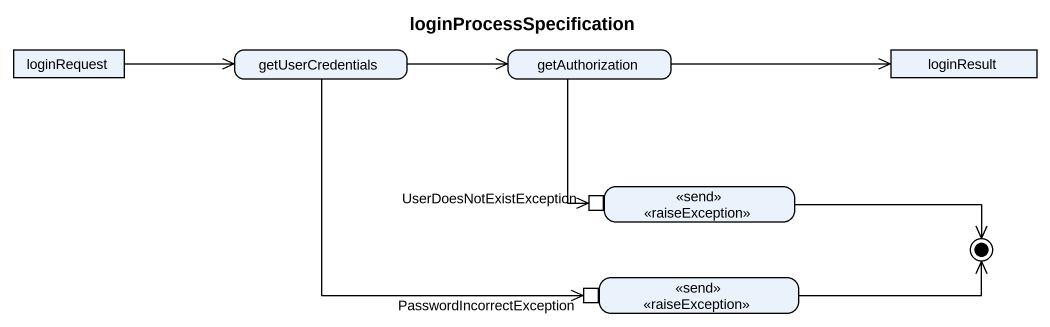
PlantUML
@startuml
title loginProcessSpecification
hide empty description
state loginRequest <<object>>
state getUserCredentials
state getAuthorization
state loginResult <<object>>
state "<<raiseException>>" as raiseException <<send>> {
  state UserDoesNotExistException <<inputPin>>
}
state "<<raiseException>>" as raiseException_2 <<send>> {
  state PasswordIncorrectException <<inputPin>>
}
loginRequest -right-> getUserCredentials
getUserCredentials -right-> getAuthorization
getUserCredentials --> PasswordIncorrectException
getAuthorization -right-> loginResult
getAuthorization --> UserDoesNotExistException
raiseException -right-> [*]
raiseException_2 -right-> [*]
@enduml
